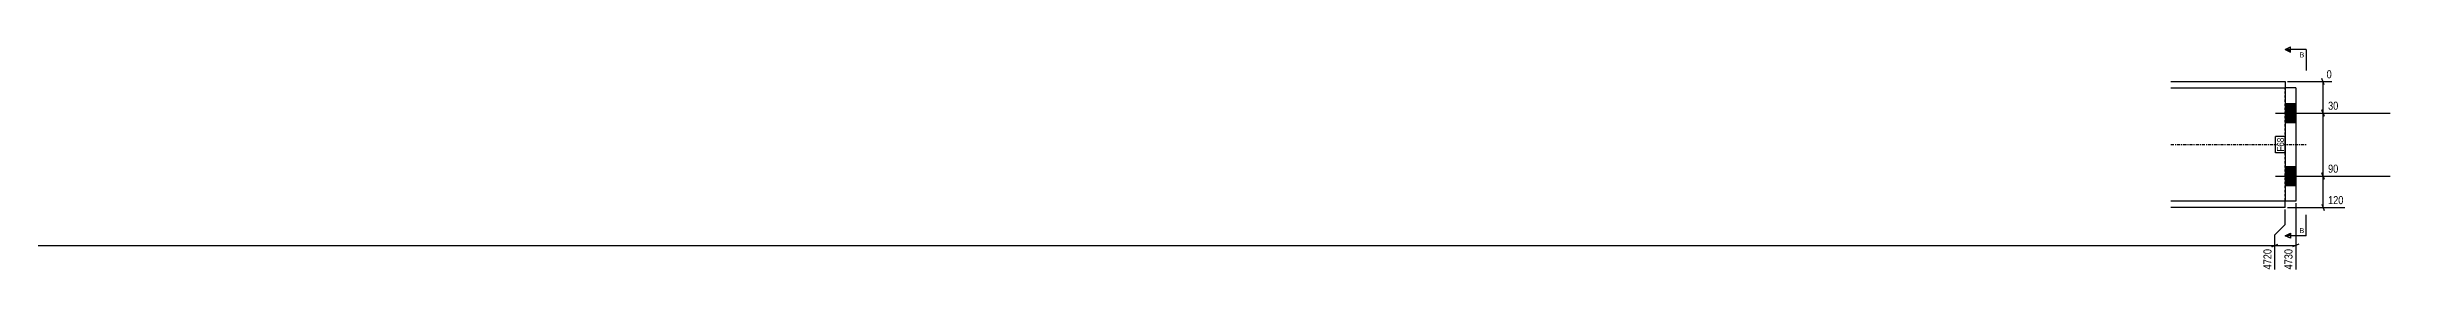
# Model space of a CAD drawing. Header units: millimetres. Extents: x -4 to 34414, y -30 to 896.
# Drawn here: x 11154 to 13390, y 3 to 217 of the extents above; entities that cross this region are included whole.
import ezdxf

# ---------------------------------------------------------------- set-up
doc = ezdxf.new("R2010")
doc.units = ezdxf.units.MM
doc.linetypes.add('DXK_LINE_DOT2', pattern=[3.9198, 1.9599, -1.9599])
doc.linetypes.add('DXK_LINE_DOT3', pattern=[5.9187, 2.979, -0.9799, 0.9799, -0.9799])
for name, color, linetype in [('MÅLSÆTNING', 7, 'Continuous'), ('STÅL', 7, 'Continuous'), ('TEKST', 7, 'Continuous')]:
    doc.layers.add(name, color=color, linetype=linetype)
doc.styles.add('Arial', font='ARIAL.TTF', dxfattribs={"height": 0.2})
doc.styles.add('Arial Narrow', font='ARIALN.TTF', dxfattribs={"height": 0.2})

msp = doc.modelspace()

# ---------------------------------------------------------------- hatches: boundary and pattern name
at = {"layer": 'STÅL', "linetype": 'Continuous'}
for points in [[(13290.1, 162.9), (13290.1, 144.9), (13300.1, 144.9), (13300.1, 162.9)], [(13290.1, 102.9), (13290.1, 84.9), (13300.1, 84.9), (13300.1, 102.9)]]:
    msp.add_hatch(color=96, dxfattribs=at).paths.add_polyline_path(points)

# ---------------------------------------------------------------- linework, layer by layer
at = {"layer": 'MÅLSÆTNING', "color": 7, "linetype": 'Continuous'}
for p, q in [((13292.1, 183.9), (13334.4, 183.9)), ((13327.3, 180.9), (13324.9, 186.9)), ((13326.1, 153.9), (13326.1, 183.9)), ((13324.9, 156.9), (13327.3, 150.9)), ((13327.3, 150.9), (13324.9, 156.9)), ((13292.1, 153.9), (13342.1, 153.9)), ((13292.1, 153.9), (13342.1, 153.9)), ((13326.1, 93.9), (13326.1, 153.9)), ((13292.1, 93.9), (13342.1, 93.9)), ((13292.1, 93.9), (13342.1, 93.9)), ((13324.9, 96.9), (13327.3, 90.9)), ((13327.3, 90.9), (13324.9, 96.9)), ((13326.1, 63.9), (13326.1, 93.9)), ((13300.1, 67.9), (13300.1, 4.8)), ((13280.1, 37.7), (13290.1, 47.7)), ((13280.1, 37.7), (13290.1, 47.7)), ((13290.1, 47.7), (13290.1, 61.9)), ((13290.1, 47.7), (13290.1, 61.9)), ((13292.1, 63.9), (13347, 63.9)), ((13324.9, 66.9), (13327.3, 60.9)), ((13277.1, 26.5), (13283.1, 28.9)), ((13280.1, 4.8), (13280.1, 37.7)), ((13280.1, 27.7), (13300.1, 27.7)), ((13303.1, 28.9), (13297.1, 26.5))]:
    msp.add_line(p, q, dxfattribs=at)
at = {"layer": 'STÅL', "color": 2, "linetype": 'Continuous'}
for p, q in [((13180.9, 183.9), (13290.1, 183.9)), ((13290.1, 183.9), (13290.1, 177.9)), ((13290.1, 177.6), (13180.9, 177.6)), ((13300.1, 177.9), (13290.1, 177.9)), ((13290.1, 177.9), (13290.1, 69.9)), ((13300.1, 177.9), (13300.1, 69.9)), ((13180.9, 70.2), (13290.1, 70.2)), ((13290.1, 63.9), (13290.1, 69.9)), ((13300.1, 69.9), (13290.1, 69.9)), ((13290.1, 63.9), (13180.9, 63.9))]:
    msp.add_line(p, q, dxfattribs=at)
at = {"layer": 'STÅL', "color": 7, "linetype": 'DXK_LINE_DOT2'}
for p, q in [((13290.1, 70.7), (13290.1, 177.9)), ((13290.1, 70.7), (13290.1, 70.2)), ((13290.1, 69.9), (13290.1, 70.2))]:
    msp.add_line(p, q, dxfattribs=at)
at = {"layer": 'STÅL', "color": 96, "linetype": 'Continuous'}
for p, q in [((13290.1, 162.9), (13300.1, 162.9)), ((13280.9, 153.9), (13390.1, 153.9)), ((13290.1, 144.9), (13300.1, 144.9)), ((13280.9, 93.9), (13390.1, 93.9)), ((13290.1, 102.9), (13300.1, 102.9)), ((13290.1, 84.9), (13300.1, 84.9))]:
    msp.add_line(p, q, dxfattribs=at)
at = {"layer": 'STÅL', "color": 7, "linetype": 'DXK_LINE_DOT3'}
msp.add_line((13180.9, 123.9), (13310.1, 123.9), dxfattribs=at)

# ---------------------------------------------------------------- wipeouts: each hides what was drawn before it
at = {"color": 0, "linetype": 'Continuous'}
msp.add_wipeout([(13308.1, 207), (13308.1, 212), (13303.7, 212), (13303.7, 207)], dxfattribs=at).dxf.layer = 'TEKST'

# ---------------------------------------------------------------- next in the draw order: hatches: boundary and pattern name
at = {"layer": 'TEKST', "linetype": 'Continuous'}
msp.add_hatch(color=30, dxfattribs=at).paths.add_polyline_path([(13295.1, 214.5), (13295.1, 212), (13290.1, 214.5)])

# ---------------------------------------------------------------- next in the draw order: linework, layer by layer
at = {"layer": 'TEKST', "color": 30, "linetype": 'Continuous'}
for p, q in [((13290.1, 214.5), (13295.1, 217)), ((13290.1, 214.5), (13295.1, 212)), ((13295.1, 212), (13295.1, 217))]:
    msp.add_line(p, q, dxfattribs=at)
at = {"layer": 'TEKST', "color": 7, "linetype": 'Continuous'}
for q in [(13290.1, 214.5), (13310.1, 194.5)]:
    msp.add_line((13310.1, 214.5), q, dxfattribs=at)

# ---------------------------------------------------------------- next in the draw order: texts
at = {"layer": 'TEKST', "color": 3, "linetype": 'Continuous', "style": 'Arial'}
msp.add_text('B', height=4.78, dxfattribs=at).set_placement((13303.7, 207))

# ---------------------------------------------------------------- next in the draw order: wipeouts: each hides what was drawn before it
at = {"color": 0, "linetype": 'Continuous'}
for points, layer in [([(13336, 185.5), (13336, 196.7), (13327.9, 196.7), (13327.9, 185.5)], 'MÅLSÆTNING'), ([(13342.3, 155.5), (13342.3, 166.7), (13329.3, 166.7), (13329.3, 155.5)], 'MÅLSÆTNING'), ([(13342.3, 95.5), (13342.3, 106.7), (13329.3, 106.7), (13329.3, 95.5)], 'MÅLSÆTNING'), ([(13347.2, 65.5), (13347.2, 76.7), (13329.3, 76.7), (13329.3, 65.5)], 'MÅLSÆTNING'), ([(13298.5, 25.9), (13287.3, 25.9), (13287.3, 3.2), (13298.5, 3.2)], 'MÅLSÆTNING'), ([(13308.1, 39.5), (13308.1, 44.5), (13303.7, 44.5), (13303.7, 39.5)], 'TEKST')]:
    msp.add_wipeout(points, dxfattribs=at).dxf.layer = layer
at = {"color": 0}
msp.add_wipeout([(13288.9, 130.4), (13281.9, 130.4), (13281.9, 117.2), (13288.9, 117.2)], dxfattribs=at).dxf.layer = 'TEKST'

# ---------------------------------------------------------------- next in the draw order: hatches: boundary and pattern name
at = {"layer": 'TEKST', "linetype": 'Continuous'}
msp.add_hatch(color=30, dxfattribs=at).paths.add_polyline_path([(13295.1, 39.5), (13295.1, 37), (13290.1, 37)])

# ---------------------------------------------------------------- next in the draw order: linework, layer by layer
at = {"layer": 'MÅLSÆTNING', "color": 7, "linetype": 'Continuous'}
for p, q in [((10960.1, 27.7), (13280.1, 27.7)), ((13277.1, 26.5), (13283.1, 28.9)), ((13280.1, 4.8), (13280.1, 37.7))]:
    msp.add_line(p, q, dxfattribs=at)
at = {"layer": 'TEKST', "color": 7, "linetype": 'Continuous'}
for q in [(13310.1, 57), (13290.1, 37)]:
    msp.add_line((13310.1, 37), q, dxfattribs=at)
at = {"layer": 'TEKST', "color": 30, "linetype": 'Continuous'}
for p, q in [((13290.1, 37), (13295.1, 39.5)), ((13295.1, 34.5), (13290.1, 37)), ((13295.1, 39.5), (13295.1, 34.5))]:
    msp.add_line(p, q, dxfattribs=at)

# ---------------------------------------------------------------- next in the draw order: texts
at = {"layer": 'MÅLSÆTNING', "color": 3, "linetype": 'Continuous', "style": 'Arial Narrow'}
for s, p in [('0', (13329.5, 187.1)), ('30', (13330.9, 157.1)), ('90', (13330.9, 97.1)), ('120', (13330.9, 67.1))]:
    msp.add_text(s, height=7.64, dxfattribs=at).set_placement(p)
msp.add_text('4730', height=7.64, rotation=90.0002, dxfattribs=at).set_placement((13296.9, 4.8))
at = {"layer": 'TEKST', "color": 3, "linetype": 'Continuous', "style": 'Arial'}
msp.add_text('B', height=4.78, dxfattribs=at).set_placement((13303.7, 39.5))

# ---------------------------------------------------------------- next in the draw order: wipeouts: each hides what was drawn before it
at = {"color": 0}
msp.add_wipeout([(13288.9, 130.4), (13281.9, 130.4), (13281.9, 117.2), (13288.9, 117.2)], dxfattribs=at).dxf.layer = 'TEKST'

# ---------------------------------------------------------------- next in the draw order: linework, layer by layer
at = {"layer": 'TEKST', "color": 7, "linetype": 'Continuous'}
for p, q in [((13280.7, 116), (13280.7, 131.6)), ((13290.1, 131.6), (13280.7, 131.6)), ((13290.1, 116), (13280.7, 116)), ((13290.1, 116), (13290.1, 131.6))]:
    msp.add_line(p, q, dxfattribs=at)

# ---------------------------------------------------------------- next in the draw order: texts
at = {"layer": 'TEKST', "color": 3, "style": 'Arial Narrow'}
msp.add_text('F68', height=6.68, rotation=90.0002, dxfattribs=at).set_placement((13288.9, 117.2))

# ---------------------------------------------------------------- next in the draw order: wipeouts: each hides what was drawn before it
at = {"color": 0, "linetype": 'Continuous'}
msp.add_wipeout([(13278.5, 25.9), (13267.3, 25.9), (13267.3, 3.2), (13278.5, 3.2)], dxfattribs=at).dxf.layer = 'MÅLSÆTNING'

# ---------------------------------------------------------------- next in the draw order: texts
at = {"layer": 'MÅLSÆTNING', "color": 3, "linetype": 'Continuous', "style": 'Arial Narrow'}
msp.add_text('4720', height=7.64, rotation=90.0002, dxfattribs=at).set_placement((13276.9, 4.8))

doc.saveas('drawing.dxf')
